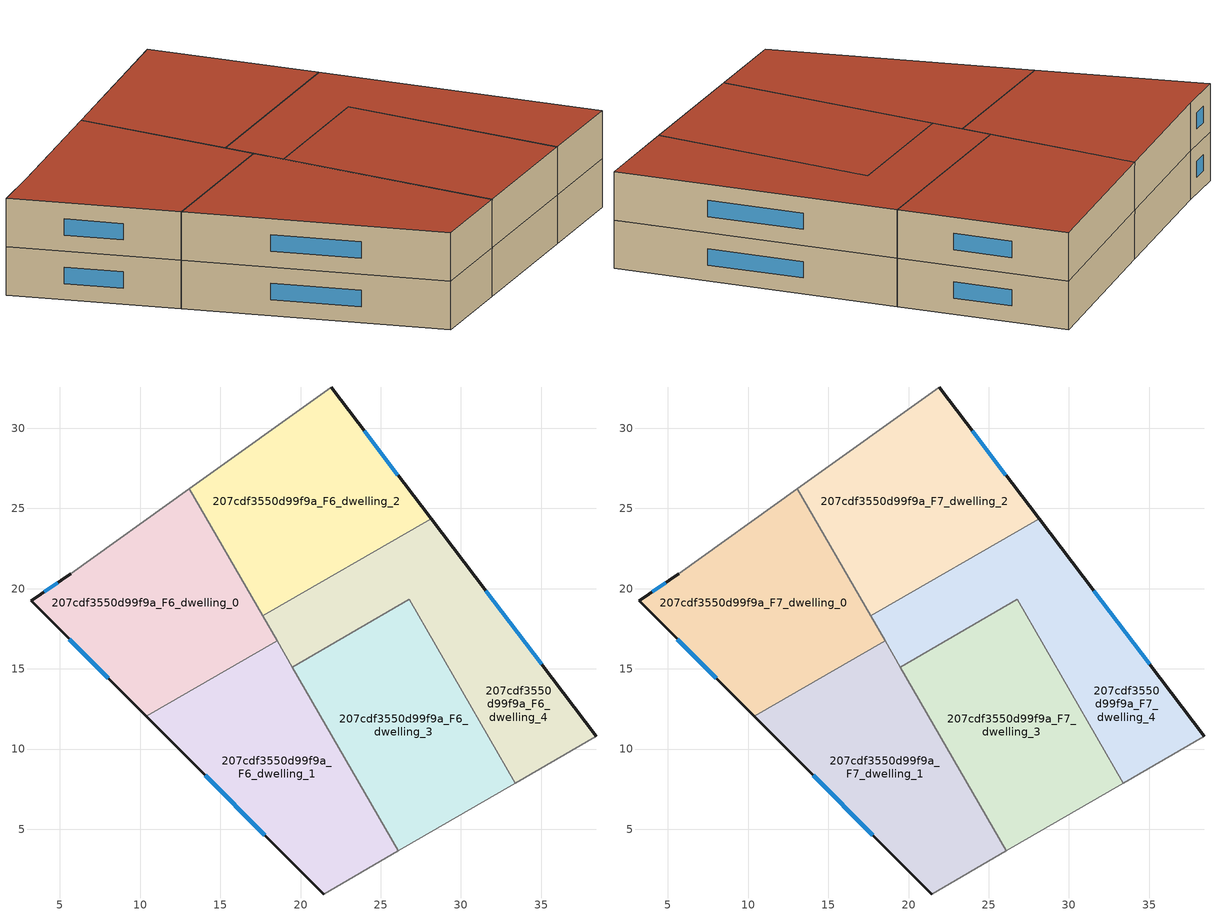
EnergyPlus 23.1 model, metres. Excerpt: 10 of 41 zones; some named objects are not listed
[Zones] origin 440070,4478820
207cdf3550d99f9a_F6_dwelling_0
 floor to 207cdf3550d99f9a_F5_dwelling_0 (EU_floor_Construction): 13.06,26.22 18.53,16.74 10.39,12.04 3.21,19.24 5.69,20.91 z18
 wall outside (EU_wall_Construction): 5.69,20.91 3.21,19.24 10.39,12.04 z18:21
 wall to 207cdf3550d99f9a_F6_dwelling_1 (EU_wall_Construction): 10.39,12.04 18.53,16.74 z18:21
 wall adiabatic (EU_wall_Construction): 13.06,26.22 5.69,20.91 z18:21
 wall to 207cdf3550d99f9a_F6_dwelling_2 (EU_wall_Construction): 17.63,18.3 13.06,26.22 z18:21
 wall to 207cdf3550d99f9a_F6_dwelling_4 (EU_wall_Construction): 18.53,16.74 17.63,18.3 z18:21
 window (EU_Window_Construction): 5.59,16.85 8.01,14.42 / 4.86,20.36 4.03,19.79 z18.99:20.01
207cdf3550d99f9a_F6_dwelling_1
 floor to 207cdf3550d99f9a_F5_dwelling_1 (EU_floor_Construction): 18.53,16.74 26.09,3.64 21.44,0.96 10.39,12.04 z18
 wall outside (EU_wall_Construction): 10.39,12.04 21.44,0.96 z18:21
 wall adiabatic (EU_wall_Construction): 21.44,0.96 26.09,3.64 z18:21
 wall to 207cdf3550d99f9a_F6_dwelling_3 (EU_wall_Construction): 26.09,3.64 19.47,15.11 z18:21
 wall to 207cdf3550d99f9a_F6_dwelling_4 (EU_wall_Construction): 19.47,15.11 18.53,16.74 z18:21
 window (EU_Window_Construction): 14.05,8.37 17.78,4.63 z18.99:20.01
207cdf3550d99f9a_F6_dwelling_2
 floor to 207cdf3550d99f9a_F5_dwelling_2 (EU_floor_Construction): 21.91,32.57 28.14,24.36 17.63,18.3 13.06,26.22 z18
 wall outside (EU_wall_Construction): 28.14,24.36 21.91,32.57 z18:21
 wall to 207cdf3550d99f9a_F6_dwelling_4 (EU_wall_Construction): 17.63,18.3 28.14,24.36 z18:21
 wall adiabatic (EU_wall_Construction): 21.91,32.57 13.06,26.22 z18:21
 window (EU_Window_Construction): 26.07,27.08 23.97,29.85 z18.99:20.01
207cdf3550d99f9a_F6_dwelling_3
 floor to 207cdf3550d99f9a_F5_dwelling_3 (EU_floor_Construction): 26.77,19.33 33.38,7.86 26.09,3.64 19.47,15.11 z18
 wall to 207cdf3550d99f9a_F6_dwelling_4 (EU_wall_Construction): 33.38,7.86 26.77,19.33 19.47,15.11 z18:21
 wall adiabatic (EU_wall_Construction): 26.09,3.64 33.38,7.86 z18:21
207cdf3550d99f9a_F6_dwelling_4
 floor to 207cdf3550d99f9a_F5_dwelling_4 (EU_floor_Construction): 28.14,24.36 38.44,10.78 33.38,7.86 26.77,19.33 19.47,15.11 17.63,18.3 z18
 wall outside (EU_wall_Construction): 38.44,10.78 28.14,24.36 z18:21
 wall adiabatic (EU_wall_Construction): 33.38,7.86 38.44,10.78 z18:21
 window (EU_Window_Construction): 35.02,15.28 31.55,19.86 z18.99:20.01
207cdf3550d99f9a_F7_dwelling_0
 floor to 207cdf3550d99f9a_F6_dwelling_0 (EU_floor_Construction): 13.06,26.22 18.53,16.74 10.39,12.04 3.21,19.24 5.69,20.91 z21
 wall outside (EU_wall_Construction): 5.69,20.91 3.21,19.24 10.39,12.04 z21:24
 wall to 207cdf3550d99f9a_F7_dwelling_1 (EU_wall_Construction): 10.39,12.04 18.53,16.74 z21:24
 wall adiabatic (EU_wall_Construction): 13.06,26.22 5.69,20.91 z21:24
 wall to 207cdf3550d99f9a_F7_dwelling_2 (EU_wall_Construction): 17.63,18.3 13.06,26.22 z21:24
 wall to 207cdf3550d99f9a_F7_dwelling_4 (EU_wall_Construction): 18.53,16.74 17.63,18.3 z21:24
 window (EU_Window_Construction): 5.59,16.85 8.01,14.42 / 4.86,20.36 4.03,19.79 z21.99:23.01
 roof outside (EU_roof_Construction): 18.53,16.74 13.06,26.22 5.69,20.91 3.21,19.24 10.39,12.04 z24
207cdf3550d99f9a_F7_dwelling_1
 floor to 207cdf3550d99f9a_F6_dwelling_1 (EU_floor_Construction): 18.53,16.74 26.09,3.64 21.44,0.96 10.39,12.04 z21
 wall outside (EU_wall_Construction): 10.39,12.04 21.44,0.96 z21:24
 wall adiabatic (EU_wall_Construction): 21.44,0.96 26.09,3.64 z21:24
 wall to 207cdf3550d99f9a_F7_dwelling_3 (EU_wall_Construction): 26.09,3.64 19.47,15.11 z21:24
 wall to 207cdf3550d99f9a_F7_dwelling_4 (EU_wall_Construction): 19.47,15.11 18.53,16.74 z21:24
 window (EU_Window_Construction): 14.05,8.37 17.78,4.63 z21.99:23.01
 roof outside (EU_roof_Construction): 26.09,3.64 18.53,16.74 10.39,12.04 21.44,0.96 z24
207cdf3550d99f9a_F7_dwelling_2
 floor to 207cdf3550d99f9a_F6_dwelling_2 (EU_floor_Construction): 21.91,32.57 28.14,24.36 17.63,18.3 13.06,26.22 z21
 wall outside (EU_wall_Construction): 28.14,24.36 21.91,32.57 z21:24
 wall to 207cdf3550d99f9a_F7_dwelling_4 (EU_wall_Construction): 17.63,18.3 28.14,24.36 z21:24
 wall adiabatic (EU_wall_Construction): 21.91,32.57 13.06,26.22 z21:24
 window (EU_Window_Construction): 26.07,27.08 23.97,29.85 z21.99:23.01
 roof outside (EU_roof_Construction): 28.14,24.36 21.91,32.57 13.06,26.22 17.63,18.3 z24
207cdf3550d99f9a_F7_dwelling_3
 floor to 207cdf3550d99f9a_F6_dwelling_3 (EU_floor_Construction): 26.77,19.33 33.38,7.86 26.09,3.64 19.47,15.11 z21
 wall to 207cdf3550d99f9a_F7_dwelling_4 (EU_wall_Construction): 33.38,7.86 26.77,19.33 19.47,15.11 z21:24
 wall adiabatic (EU_wall_Construction): 26.09,3.64 33.38,7.86 z21:24
 roof outside (EU_roof_Construction): 33.38,7.86 26.77,19.33 19.47,15.11 26.09,3.64 z24
207cdf3550d99f9a_F7_dwelling_4
 floor to 207cdf3550d99f9a_F6_dwelling_4 (EU_floor_Construction): 28.14,24.36 38.44,10.78 33.38,7.86 26.77,19.33 19.47,15.11 17.63,18.3 z21
 wall outside (EU_wall_Construction): 38.44,10.78 28.14,24.36 z21:24
 wall adiabatic (EU_wall_Construction): 33.38,7.86 38.44,10.78 z21:24
 window (EU_Window_Construction): 35.02,15.28 31.55,19.86 z21.99:23.01
 roof outside (EU_roof_Construction): 38.44,10.78 28.14,24.36 17.63,18.3 19.47,15.11 26.77,19.33 33.38,7.86 z24
[Building]
EU S2 Campaign: North Axis=0; Terrain=City; Solar Distribution=FullExterior
[Site:Location]
Madrid: Latitude=40.5; Longitude=-3.5; Time Zone=1; Elevation=609
[SizingPeriod:WeatherFileDays]
AnnualSizingPeriod: Begin Month=1; Begin Day of Month=1; End Month=12; End Day of Month=31; Day of Week for Start Day=Monday; Use Weather File Daylight Saving Period=No; Use Weather File Rain and Snow Indicators=No
[MATERIAL]
EU_InternalMass_Material: Roughness=MediumRough; Thickness=0.1; Conductivity=1; Density=1800; Specific Heat=900; Thermal Absorptance=0.9; Solar Absorptance=0.7; Visible Absorptance=0.7
[MATERIAL:NOMASS] Roughness=MediumRough; Thermal Absorptance=0.9; Solar Absorptance=0.7; Visible Absorptance=0.7
Name | Thermal Resistance
EU_wall_NoMass | 0.609216
EU_roof_NoMass | 0.513268
EU_floor_NoMass | 0.568163
[WINDOWMATERIAL:SIMPLEGLAZINGSYSTEM]
EU_Window_SimpleGlazing: UFactor=5.50606; Solar Heat Gain Coefficient=0.85; Visible Transmittance=0.85
[CONSTRUCTION]
EU_wall_Construction: EU_wall_NoMass
EU_roof_Construction: EU_roof_NoMass
EU_floor_Construction: EU_floor_NoMass
EU_Window_Construction: EU_Window_SimpleGlazing
EU_InternalMass_Construction: EU_InternalMass_Material
[ZONE] Type=1; Multiplier=1; Ceiling Height=autocalculate; Floor Area=autocalculate; Part of Total Floor Area=Yes
Name | Volume
207cdf3550d99f9a_F6_dwelling_0; 207cdf3550d99f9a_F7_dwelling_0 | 334.79
207cdf3550d99f9a_F6_dwelling_1; 207cdf3550d99f9a_F7_dwelling_1 | 334.782
207cdf3550d99f9a_F6_dwelling_2; 207cdf3550d99f9a_F7_dwelling_2 | 334.798
207cdf3550d99f9a_F6_dwelling_3; 207cdf3550d99f9a_F7_dwelling_3 | 334.775
207cdf3550d99f9a_F6_dwelling_4; 207cdf3550d99f9a_F7_dwelling_4 | 334.796
[INTERNALMASS] Construction=EU_InternalMass_Construction
Name | Zone or ZoneList | Surface Area
207cdf3550d99f9a_F6_dwelling_0_EU_InternalMass | 207cdf3550d99f9a_F6_dwelling_0 | 111.597
207cdf3550d99f9a_F6_dwelling_1_EU_InternalMass | 207cdf3550d99f9a_F6_dwelling_1 | 111.593
207cdf3550d99f9a_F6_dwelling_2_EU_InternalMass | 207cdf3550d99f9a_F6_dwelling_2 | 111.6
207cdf3550d99f9a_F6_dwelling_3_EU_InternalMass | 207cdf3550d99f9a_F6_dwelling_3 | 111.591
207cdf3550d99f9a_F6_dwelling_4_EU_InternalMass | 207cdf3550d99f9a_F6_dwelling_4 | 111.599
207cdf3550d99f9a_F7_dwelling_0_EU_InternalMass | 207cdf3550d99f9a_F7_dwelling_0 | 111.597
207cdf3550d99f9a_F7_dwelling_1_EU_InternalMass | 207cdf3550d99f9a_F7_dwelling_1 | 111.593
207cdf3550d99f9a_F7_dwelling_2_EU_InternalMass | 207cdf3550d99f9a_F7_dwelling_2 | 111.6
207cdf3550d99f9a_F7_dwelling_3_EU_InternalMass | 207cdf3550d99f9a_F7_dwelling_3 | 111.591
207cdf3550d99f9a_F7_dwelling_4_EU_InternalMass | 207cdf3550d99f9a_F7_dwelling_4 | 111.599
[OTHEREQUIPMENT] Fuel Type=Electricity; Design Level Calculation Method=Watts/Area; Power per Zone Floor Area=1; Fraction Latent=0; Fraction Radiant=0; Fraction Lost=0; Carbon Dioxide Generation Rate=0; EndUse Subcategory=EU_Step8_InternalGains
Name | Zone or ZoneList or Space or SpaceList | Schedule
EU_Step8_InternalGain_207cdf3550d99f9a_F6_dwelling_0_f000 | 207cdf3550d99f9a_F6_dwelling_0 | EU_Step8_GainSchedule_207cdf3550d99f9a_F6_dwelling_0_f000
EU_Step8_InternalGain_207cdf3550d99f9a_F6_dwelling_1_f000 | 207cdf3550d99f9a_F6_dwelling_1 | EU_Step8_GainSchedule_207cdf3550d99f9a_F6_dwelling_1_f000
EU_Step8_InternalGain_207cdf3550d99f9a_F6_dwelling_2_f000 | 207cdf3550d99f9a_F6_dwelling_2 | EU_Step8_GainSchedule_207cdf3550d99f9a_F6_dwelling_2_f000
EU_Step8_InternalGain_207cdf3550d99f9a_F6_dwelling_3_f000 | 207cdf3550d99f9a_F6_dwelling_3 | EU_Step8_GainSchedule_207cdf3550d99f9a_F6_dwelling_3_f000
EU_Step8_InternalGain_207cdf3550d99f9a_F6_dwelling_4_f000 | 207cdf3550d99f9a_F6_dwelling_4 | EU_Step8_GainSchedule_207cdf3550d99f9a_F6_dwelling_4_f000
EU_Step8_InternalGain_207cdf3550d99f9a_F7_dwelling_0_f000 | 207cdf3550d99f9a_F7_dwelling_0 | EU_Step8_GainSchedule_207cdf3550d99f9a_F7_dwelling_0_f000
EU_Step8_InternalGain_207cdf3550d99f9a_F7_dwelling_1_f000 | 207cdf3550d99f9a_F7_dwelling_1 | EU_Step8_GainSchedule_207cdf3550d99f9a_F7_dwelling_1_f000
EU_Step8_InternalGain_207cdf3550d99f9a_F7_dwelling_2_f000 | 207cdf3550d99f9a_F7_dwelling_2 | EU_Step8_GainSchedule_207cdf3550d99f9a_F7_dwelling_2_f000
EU_Step8_InternalGain_207cdf3550d99f9a_F7_dwelling_3_f000 | 207cdf3550d99f9a_F7_dwelling_3 | EU_Step8_GainSchedule_207cdf3550d99f9a_F7_dwelling_3_f000
EU_Step8_InternalGain_207cdf3550d99f9a_F7_dwelling_4_f000 | 207cdf3550d99f9a_F7_dwelling_4 | EU_Step8_GainSchedule_207cdf3550d99f9a_F7_dwelling_4_f000
[ZONEVENTILATION:DESIGNFLOWRATE] Schedule=EU_AlwaysOn; Design Flow Rate Calculation Method=AirChanges/Hour; Air Changes per Hour=0.752966; Ventilation Type=Natural; Fan Pressure Rise=0; Fan Total Efficiency=1; Constant Term Coefficient=1; Temperature Term Coefficient=0; Velocity Term Coefficient=0; Velocity Squared Term Coefficient=0; Minimum Indoor Temperature=-100; Maximum Indoor Temperature=100; Delta Temperature=-100; Minimum Outdoor Temperature=-100; Maximum Outdoor Temperature=100; Maximum Wind Speed=40
Name | Zone or ZoneList or Space or SpaceList
EU_ConstantAir_207cdf3550d99f9a_F6_dwelling_0 | 207cdf3550d99f9a_F6_dwelling_0
EU_ConstantAir_207cdf3550d99f9a_F6_dwelling_1 | 207cdf3550d99f9a_F6_dwelling_1
EU_ConstantAir_207cdf3550d99f9a_F6_dwelling_2 | 207cdf3550d99f9a_F6_dwelling_2
EU_ConstantAir_207cdf3550d99f9a_F6_dwelling_3 | 207cdf3550d99f9a_F6_dwelling_3
EU_ConstantAir_207cdf3550d99f9a_F6_dwelling_4 | 207cdf3550d99f9a_F6_dwelling_4
EU_ConstantAir_207cdf3550d99f9a_F7_dwelling_0 | 207cdf3550d99f9a_F7_dwelling_0
EU_ConstantAir_207cdf3550d99f9a_F7_dwelling_1 | 207cdf3550d99f9a_F7_dwelling_1
EU_ConstantAir_207cdf3550d99f9a_F7_dwelling_2 | 207cdf3550d99f9a_F7_dwelling_2
EU_ConstantAir_207cdf3550d99f9a_F7_dwelling_3 | 207cdf3550d99f9a_F7_dwelling_3
EU_ConstantAir_207cdf3550d99f9a_F7_dwelling_4 | 207cdf3550d99f9a_F7_dwelling_4
[HVACTEMPLATE:ZONE:IDEALLOADSAIRSYSTEM] System Availability Schedule=EU_AlwaysOn; Maximum Heating Supply Air Temperature=50; Minimum Cooling Supply Air Temperature=13; Maximum Heating Supply Air Humidity Ratio=0.0156; Minimum Cooling Supply Air Humidity Ratio=0.0077; Heating Limit=NoLimit; Cooling Limit=NoLimit; Heating Availability Schedule=EU_AlwaysOn; Cooling Availability Schedule=EU_CoolingOff; Dehumidification Control Type=ConstantSensibleHeatRatio; Cooling Sensible Heat Ratio=0.7; Dehumidification Setpoint=60; Humidification Control Type=None; Humidification Setpoint=30; Outdoor Air Method=None; Outdoor Air Flow Rate per Person=0.00944; Outdoor Air Flow Rate per Zone Floor Area=0; Outdoor Air Flow Rate per Zone=0; Demand Controlled Ventilation Type=None; Outdoor Air Economizer Type=NoEconomizer; Heat Recovery Type=None; Sensible Heat Recovery Effectiveness=0.7; Latent Heat Recovery Effectiveness=0.65
Name | Template Thermostat
207cdf3550d99f9a_F6_dwelling_0 | EU_HeatOnly_207cdf3550d99f9a_F6_dwelling_0
207cdf3550d99f9a_F6_dwelling_1 | EU_HeatOnly_207cdf3550d99f9a_F6_dwelling_1
207cdf3550d99f9a_F6_dwelling_2 | EU_HeatOnly_207cdf3550d99f9a_F6_dwelling_2
207cdf3550d99f9a_F6_dwelling_3 | EU_HeatOnly_207cdf3550d99f9a_F6_dwelling_3
207cdf3550d99f9a_F6_dwelling_4 | EU_HeatOnly_207cdf3550d99f9a_F6_dwelling_4
207cdf3550d99f9a_F7_dwelling_0 | EU_HeatOnly_207cdf3550d99f9a_F7_dwelling_0
207cdf3550d99f9a_F7_dwelling_1 | EU_HeatOnly_207cdf3550d99f9a_F7_dwelling_1
207cdf3550d99f9a_F7_dwelling_2 | EU_HeatOnly_207cdf3550d99f9a_F7_dwelling_2
207cdf3550d99f9a_F7_dwelling_3 | EU_HeatOnly_207cdf3550d99f9a_F7_dwelling_3
207cdf3550d99f9a_F7_dwelling_4 | EU_HeatOnly_207cdf3550d99f9a_F7_dwelling_4
[SIZING:ZONE] Zone Cooling Design Supply Air Temperature Input Method=SupplyAirTemperature; Zone Cooling Design Supply Air Temperature=13; Zone Heating Design Supply Air Temperature Input Method=SupplyAirTemperature; Zone Heating Design Supply Air Temperature=50; Zone Cooling Design Supply Air Humidity Ratio=0.008; Zone Heating Design Supply Air Humidity Ratio=0.008; Cooling Design Air Flow Method=DesignDay; Cooling Design Air Flow Rate=0; Cooling Minimum Air Flow per Zone Floor Area=0.000762; Cooling Minimum Air Flow=0; Cooling Minimum Air Flow Fraction=0.2; Heating Design Air Flow Method=DesignDay; Heating Design Air Flow Rate=0; Heating Maximum Air Flow per Zone Floor Area=0.002032; Heating Maximum Air Flow=0.141576; Heating Maximum Air Flow Fraction=0.3; Account for Dedicated Outdoor Air System=No; Dedicated Outdoor Air System Control Strategy=NeutralSupplyAir; Dedicated Outdoor Air Low Setpoint Temperature for Design=autosize; Dedicated Outdoor Air High Setpoint Temperature for Design=autosize; Zone Load Sizing Method=Sensible Load Only No Latent Load; Zone Latent Cooling Design Supply Air Humidity Ratio Input Method=HumidityRatioDifference; Zone Cooling Design Supply Air Humidity Ratio Difference=0.005; Zone Latent Heating Design Supply Air Humidity Ratio Input Method=HumidityRatioDifference; Zone Humidification Design Supply Air Humidity Ratio Difference=0.005
207cdf3550d99f9a_F6_dwelling_0; 207cdf3550d99f9a_F6_dwelling_1; 207cdf3550d99f9a_F6_dwelling_2; 207cdf3550d99f9a_F6_dwelling_3; 207cdf3550d99f9a_F6_dwelling_4; 207cdf3550d99f9a_F7_dwelling_0; 207cdf3550d99f9a_F7_dwelling_1; 207cdf3550d99f9a_F7_dwelling_2; 207cdf3550d99f9a_F7_dwelling_3; 207cdf3550d99f9a_F7_dwelling_4
[SCHEDULE:CONSTANT]
Name | Hourly Value
EU_AlwaysOn | 1
EU_CoolingOff | 0
[SCHEDULE:FILE] Column Number=1; Rows to Skip at Top=0; Number of Hours of Data=8760; Column Separator=Comma; Interpolate to Timestep=No; Minutes per Item=60; Adjust Schedule for Daylight Savings=Yes
Name | File
EU_Step8_GainSchedule_207cdf3550d99f9a_F6_dwelling_0_f000 | ../../schedules/207cdf3550d99f9a/207cdf3550d99f9a_F6_dwelling_0_f000_gain.csv
EU_Step8_GainSchedule_207cdf3550d99f9a_F6_dwelling_1_f000 | ../../schedules/207cdf3550d99f9a/207cdf3550d99f9a_F6_dwelling_1_f000_gain.csv
EU_Step8_GainSchedule_207cdf3550d99f9a_F6_dwelling_2_f000 | ../../schedules/207cdf3550d99f9a/207cdf3550d99f9a_F6_dwelling_2_f000_gain.csv
EU_Step8_GainSchedule_207cdf3550d99f9a_F6_dwelling_3_f000 | ../../schedules/207cdf3550d99f9a/207cdf3550d99f9a_F6_dwelling_3_f000_gain.csv
EU_Step8_GainSchedule_207cdf3550d99f9a_F6_dwelling_4_f000 | ../../schedules/207cdf3550d99f9a/207cdf3550d99f9a_F6_dwelling_4_f000_gain.csv
EU_Step8_GainSchedule_207cdf3550d99f9a_F7_dwelling_0_f000 | ../../schedules/207cdf3550d99f9a/207cdf3550d99f9a_F7_dwelling_0_f000_gain.csv
EU_Step8_GainSchedule_207cdf3550d99f9a_F7_dwelling_1_f000 | ../../schedules/207cdf3550d99f9a/207cdf3550d99f9a_F7_dwelling_1_f000_gain.csv
EU_Step8_GainSchedule_207cdf3550d99f9a_F7_dwelling_2_f000 | ../../schedules/207cdf3550d99f9a/207cdf3550d99f9a_F7_dwelling_2_f000_gain.csv
EU_Step8_GainSchedule_207cdf3550d99f9a_F7_dwelling_3_f000 | ../../schedules/207cdf3550d99f9a/207cdf3550d99f9a_F7_dwelling_3_f000_gain.csv
EU_Step8_GainSchedule_207cdf3550d99f9a_F7_dwelling_4_f000 | ../../schedules/207cdf3550d99f9a/207cdf3550d99f9a_F7_dwelling_4_f000_gain.csv
